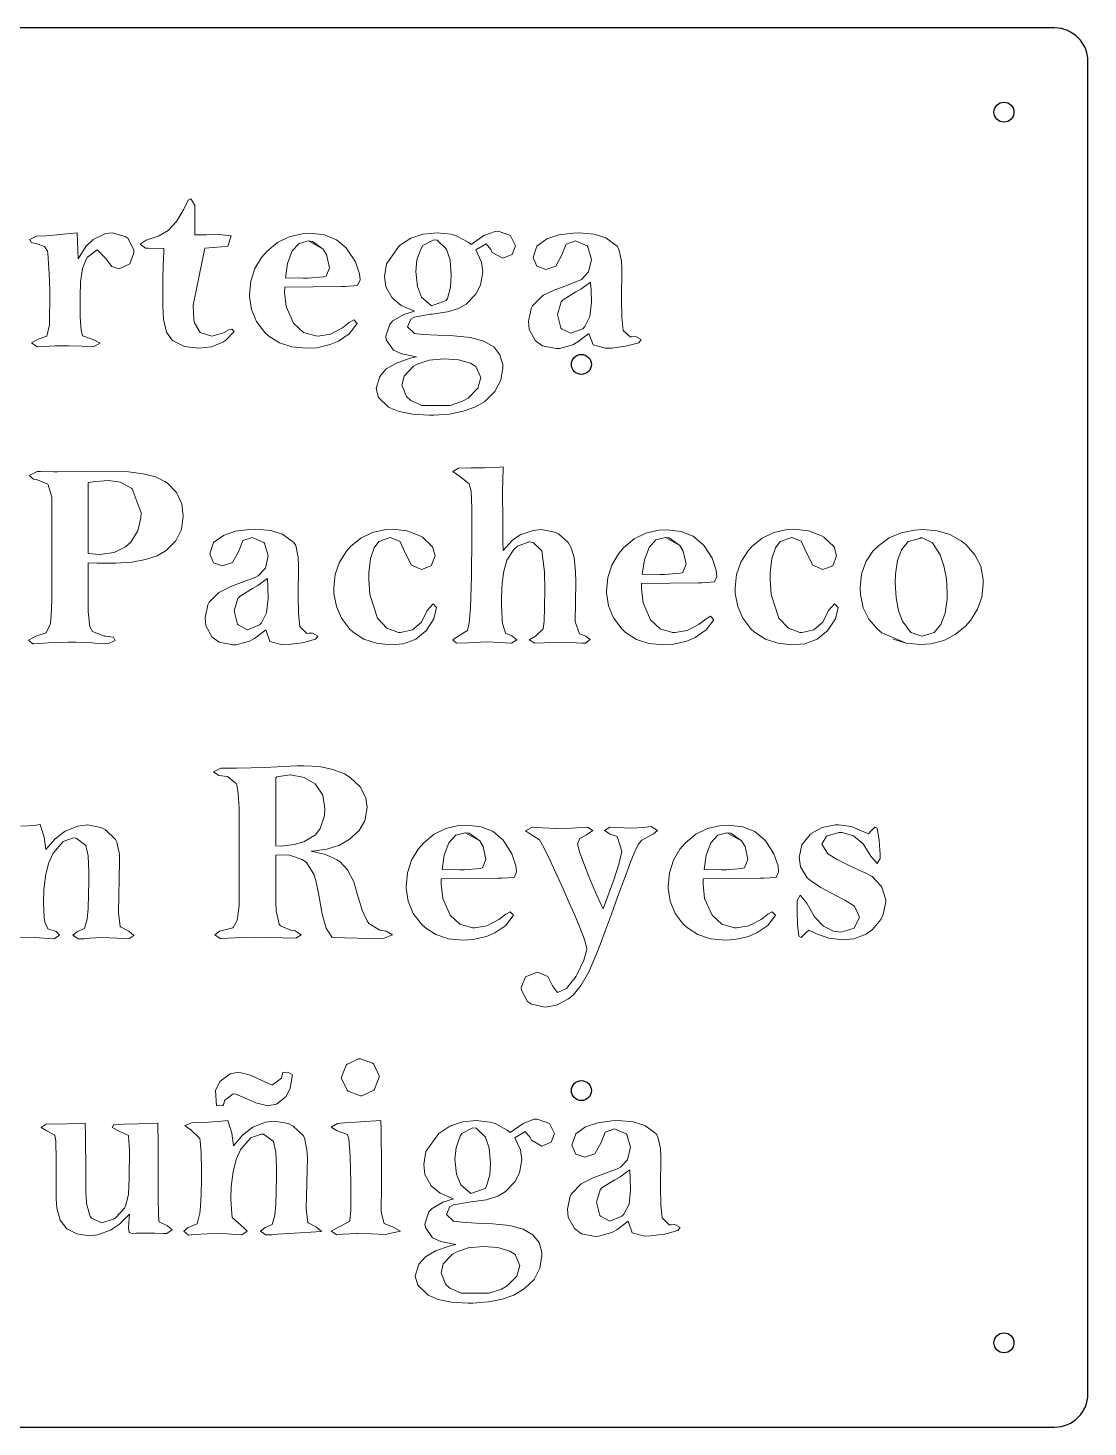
# Model space of a CAD drawing. Header units: millimetres. Extents: x 289 to 9778, y -894 to 6380.
# Drawn here: x 8933.5 to 9092.5, y -237.7 to -27.7 of the extents above; entities that cross this region are included whole.
import ezdxf

# ---------------------------------------------------------------- set-up
doc = ezdxf.new("R2010")
doc.units = ezdxf.units.MM

msp = doc.modelspace()

# ---------------------------------------------------------------- linework, layer by layer
at = {"linetype": 'Continuous', "lineweight": 25}
for p, q in [((9087.51, -27.66), (8791.51, -27.66)), ((9092.51, -232.66), (9092.51, -32.66)), ((8791.51, -237.66), (9087.51, -237.66))]:
    msp.add_line(p, q, dxfattribs=at)
at = {"lineweight": 0}
for points in [[(8964.05, -72.85), (8963.6, -72.99), (8962.8, -73.41), (8961.05, -73.93), (8959.33, -73.35), (8958.47, -71.94), (8958.39, -71.46), (8958.28, -69.27), (8960.02, -60.7), (8962.52, -60.53), (8963.49, -60.42), (8963.99, -58.87), (8962.16, -58.67), (8960.25, -58.7), (8958.5, -58.73), (8958.5, -54.26), (8957.92, -53.32), (8957.53, -53.51), (8956.95, -54.68), (8956.86, -54.84), (8955.78, -56.73), (8954.5, -58.04), (8953.17, -58.84), (8951.23, -59.51), (8950.31, -60.12), (8951.12, -60.7), (8951.56, -60.73), (8953.84, -60.78), (8953.84, -61.25), (8953.78, -63.28), (8953.73, -65.3), (8953.7, -67.36), (8953.7, -69.38), (8953.81, -71.35), (8954.28, -73.3), (8955.14, -74.52), (8955.25, -74.63), (8956.95, -75.46), (8959.11, -75.74), (8961, -75.52), (8962.83, -74.77), (8963.19, -74.54), (8964.41, -73.24)], [(8977.03, -73.91), (8976.67, -73.88), (8974.81, -73.35), (8973.34, -71.99), (8972.21, -69.47), (8971.98, -67.36), (8972.01, -66.55), (8980.5, -66.44), (8981.06, -66.44), (8982.92, -66.3), (8983.3, -65.47), (8983.22, -64.58), (8982.61, -62.78), (8981.39, -60.89), (8981.2, -60.67), (8979.75, -59.45), (8977.98, -58.73), (8975.81, -58.48), (8974.62, -58.56), (8972.65, -59.01), (8970.9, -59.87), (8969.35, -61.14), (8968.52, -62.11), (8967.54, -63.78), (8966.93, -65.64), (8966.74, -67.69), (8966.74, -67.97), (8967.04, -69.94), (8967.79, -71.71), (8969.01, -73.35), (8969.63, -73.91), (8971.21, -74.93), (8973.09, -75.54), (8975.29, -75.74), (8976.81, -75.65), (8978.81, -75.18), (8980.06, -74.68), (8981.69, -73.55), (8982.86, -72.02), (8982.36, -71.46), (8981.69, -71.88), (8980.67, -72.69), (8978.86, -73.6)], [(8994.85, -58.4), (8992.77, -58.59), (8990.91, -59.23), (8989.24, -60.31), (8987.27, -63.06), (8986.97, -64.97), (8987.19, -66.5), (8988.1, -68.19), (8989.46, -69.3), (8991.46, -70.16), (8989.85, -70.66), (8988.24, -71.6), (8987.77, -72.1), (8987.16, -73.93), (8987.22, -74.46), (8988.33, -76.01), (8989.55, -76.57), (8991.79, -77.01), (8990.8, -77.24), (8988.77, -77.96), (8987.24, -78.84), (8986.25, -79.95), (8985.72, -81.76), (8986.08, -83.12), (8987.58, -84.56), (8987.66, -84.62), (8989.16, -85.25), (8991.16, -85.64), (8993.65, -85.78), (8994.35, -85.78), (8996.73, -85.61), (8998.79, -85.2), (9000.53, -84.59), (9001.98, -83.76), (9002.06, -83.67), (9003.53, -82.23), (9004.42, -80.54), (9004.72, -78.65), (9004.7, -78.18), (9004.28, -76.71), (9003.36, -75.54), (9001.89, -74.68), (8999.87, -74.13), (8997.34, -73.88), (8994.85, -73.79), (8992.71, -73.66), (8991.49, -73.52), (8990.41, -72.52), (8990.93, -71.35), (8991.46, -71.08), (8993.82, -70.63), (8994.13, -70.6), (8996.4, -70.27), (8998.09, -69.77), (8999.2, -69.11), (9000.65, -67.61), (9001.37, -66.25), (9001.7, -64.28), (9001.51, -62.81), (9000.67, -60.98), (9002.2, -60.06), (9002.92, -60.92), (9003.14, -61.34), (9004.72, -62.22), (9006.11, -61.64), (9006.61, -60.34), (9005.89, -58.84), (9005.86, -58.81), (9004, -58.17), (9003.56, -58.2), (9001.87, -58.81), (8999.95, -60.17), (8999.51, -59.81), (8997.73, -58.84), (8996.96, -58.62)], [(9023.84, -74.04), (9022.79, -73.05), (9022.59, -71.08), (9022.54, -68.41), (9022.56, -63.83), (9022.54, -62.59), (9022.15, -60.84), (9021.87, -60.39), (9020.18, -59.14), (9018.43, -58.59), (9016.18, -58.42), (9015.21, -58.45), (9013.13, -58.73), (9011.3, -59.31), (9009.83, -60.39), (9009.25, -62.09), (9009.8, -63.42), (9011.19, -63.89), (9012.69, -63.42), (9013.6, -61.7), (9014.21, -60.12), (9015.63, -59.62), (9017.38, -60.37), (9017.49, -60.5), (9018.01, -62.39), (9017.6, -64.28), (9016.54, -65.39), (9016.16, -65.58), (9014.02, -66.41), (9012.41, -67.02), (9010.83, -67.77), (9010.61, -67.91), (9009.19, -69.38), (9008.97, -69.77), (9008.55, -71.71), (9008.69, -72.91), (9009.64, -74.6), (9010.69, -75.38), (9012.72, -75.79), (9013.21, -75.76), (9015.21, -75.21), (9015.99, -74.79), (9017.65, -73.52), (9018.26, -75.24), (9020.1, -75.74), (9021.01, -75.71), (9023.15, -75.43), (9023.15, -75.43), (9025.15, -74.93), (9025.48, -74.43), (9024.67, -73.99), (9024.15, -74.04)], [(8975.48, -65.19), (8974.76, -65.19), (8972.12, -65.17), (8972.43, -63), (8973.12, -61.11), (8974.18, -60.01), (8975.56, -59.62), (8977.75, -60.84), (8978.28, -61.67), (8978.7, -63.64), (8978.2, -64.89), (8977.81, -65.03)], [(8994.37, -59.48), (8994.85, -59.53), (8996.26, -60.87), (8996.82, -62.53), (8996.98, -64.78), (8996.87, -66.58), (8996.4, -68.25), (8996.21, -68.58), (8994.04, -69.36), (8992.54, -68.05), (8991.91, -66.44), (8991.68, -64.22), (8991.82, -62.47), (8992.46, -60.75), (8992.74, -60.31)], [(9017.9, -65.8), (9017.99, -67.08), (9018.01, -68.83), (9017.79, -70.96), (9017.04, -72.46), (9016.71, -72.8), (9014.93, -73.49), (9013.52, -72.8), (9013.44, -72.69), (9012.94, -70.66), (9013.49, -68.77), (9013.8, -68.47), (9015.66, -67.27), (9016.43, -66.86)], [(8995.9, -77.32), (8998.09, -77.49), (8999.87, -77.98), (9000.67, -78.48), (9001.42, -80.12), (9000.98, -81.73), (8999.51, -83.23), (8998.68, -83.7), (8996.82, -84.31), (8992.57, -84.31), (8990.91, -83.56), (8990.27, -82.98), (8989.57, -81.26), (8989.91, -79.9), (8991.32, -78.43), (8991.85, -78.12), (8993.65, -77.51)], [(9008.66, -104.79), (9009.27, -104.87), (9010.55, -106.15), (9010.97, -109.28), (9011.02, -112), (9010.99, -114.61), (9010.91, -116.69), (9010.75, -117.83), (9009.61, -118.94), (9008.69, -119.52), (9009.5, -120.02), (9010.94, -119.96), (9012.55, -119.83), (9014.85, -119.88), (9016.63, -119.99), (9017.15, -120.02), (9017.82, -119.47), (9017.18, -118.94), (9016.21, -118.58), (9015.6, -116.8), (9015.66, -110.75), (9015.63, -109.31), (9015.41, -107.15), (9014.99, -105.68), (9014.52, -104.87), (9013.08, -103.59), (9012.47, -103.32), (9010.47, -102.96), (9009.25, -103.07), (9007.33, -103.73), (9006.19, -104.54), (9004.75, -106.09), (9004.72, -104.7), (9004.7, -102.01), (9004.67, -96.88), (9004.7, -95.74), (9004.75, -93.55), (9004.22, -93.58), (9002.03, -93.66), (8999.98, -93.69), (8998.06, -93.72), (8997.2, -94.24), (8998.2, -94.94), (8999.65, -96.08), (8999.95, -97.19), (9000.06, -99.68), (9000.06, -101.18), (9000.06, -103.68), (9000.06, -105.98), (9000.03, -108.06), (9000.01, -109.95), (8999.98, -111.59), (8999.92, -113.03), (8999.87, -114.69), (8999.67, -116.97), (8999.42, -118.11), (8998.04, -118.94), (8997.23, -119.49), (8997.79, -120.02), (8999.54, -119.96), (9000.31, -119.88), (9002.42, -119.8), (9004.17, -119.88), (9006, -119.99), (9006.83, -119.49), (9006.08, -118.88), (9005.14, -118.49), (9004.67, -117.05), (9004.61, -116.41), (9004.53, -114.3), (9004.53, -113.11), (9004.64, -111), (9004.86, -109.2), (9005.33, -107.53), (9006.36, -105.95), (9006.92, -105.45)], [(8945.54, -95.58), (8947.34, -95.83), (8949.04, -96.77), (8949.09, -96.82), (8950.45, -100.43), (8950.42, -101.21), (8949.95, -103.12), (8948.9, -104.82), (8948.12, -105.56), (8946.4, -106.4), (8944.24, -106.67), (8942.52, -106.56), (8942.52, -95.88), (8943.65, -95.71)], [(8975.34, -118.55), (8974.29, -117.52), (8974.09, -115.55), (8974.04, -112.89), (8974.09, -108.34), (8974.04, -107.09), (8973.65, -105.34), (8973.37, -104.9), (8971.68, -103.65), (8969.93, -103.1), (8967.68, -102.9), (8966.71, -102.93), (8964.63, -103.21), (8962.8, -103.82), (8961.33, -104.9), (8960.75, -106.59), (8961.33, -107.92), (8962.69, -108.37), (8964.19, -107.9), (8965.1, -106.2), (8965.74, -104.59), (8967.13, -104.12), (8968.88, -104.87), (8968.99, -104.98), (8969.54, -106.9), (8969.1, -108.76), (8968.04, -109.87), (8967.66, -110.09), (8965.52, -110.89), (8963.91, -111.5), (8962.33, -112.28), (8962.11, -112.39), (8960.69, -113.86), (8960.47, -114.25), (8960.05, -116.22), (8960.19, -117.38), (8961.13, -119.08), (8962.19, -119.85), (8964.21, -120.27), (8964.71, -120.27), (8966.71, -119.72), (8967.49, -119.3), (8969.15, -117.99), (8969.76, -119.74), (8971.62, -120.24), (8972.51, -120.21), (8974.65, -119.94), (8974.67, -119.94), (8976.64, -119.41), (8976.98, -118.94), (8976.17, -118.49), (8975.65, -118.52)], [(8989.38, -118.41), (8989.08, -118.41), (8987.33, -117.77), (8985.94, -116.25), (8984.75, -112.7), (8984.61, -110.45), (8984.64, -109.42), (8984.89, -107.28), (8985.44, -105.7), (8986.11, -104.76), (8987.83, -104.12), (8989.24, -104.68), (8989.27, -104.7), (8990.1, -106.54), (8991.02, -108.31), (8992.52, -108.95), (8993.99, -108.39), (8994.57, -106.9), (8994.18, -105.54), (8992.65, -104.09), (8992.18, -103.82), (8990.32, -103.12), (8988.24, -102.9), (8987.16, -102.96), (8985.19, -103.37), (8983.44, -104.23), (8981.89, -105.48), (8981.28, -106.17), (8980.2, -107.84), (8979.56, -109.67), (8979.36, -111.7), (8979.39, -112.53), (8979.75, -114.5), (8980.53, -116.27), (8981.72, -117.83), (8982.28, -118.33), (8983.89, -119.38), (8985.77, -120.02), (8987.88, -120.24), (8989.8, -120.08), (8991.66, -119.41), (8993.07, -118.27), (8993.15, -118.19), (8994.37, -116.36), (8994.79, -114.67), (8994.26, -114.08), (8993.38, -115.11), (8992.52, -116.83), (8991.16, -118.02)], [(9030.56, -118.38), (9030.2, -118.38), (9028.34, -117.83), (9026.89, -116.5), (9025.76, -113.97), (9025.51, -111.86), (9025.53, -111.06), (9034.05, -110.95), (9034.61, -110.95), (9036.47, -110.81), (9036.83, -109.98), (9036.74, -109.06), (9036.13, -107.26), (9034.91, -105.4), (9034.75, -105.18), (9033.3, -103.96), (9031.5, -103.23), (9029.36, -102.98), (9028.14, -103.04), (9026.2, -103.48), (9024.45, -104.34), (9022.9, -105.62), (9022.07, -106.59), (9021.07, -108.28), (9020.48, -110.14), (9020.29, -112.2), (9020.29, -112.45), (9020.57, -114.42), (9021.34, -116.22), (9022.56, -117.83), (9023.15, -118.41), (9024.76, -119.44), (9026.62, -120.05), (9028.81, -120.24), (9030.33, -120.13), (9032.33, -119.69), (9033.58, -119.16), (9035.22, -118.02), (9036.38, -116.5), (9035.88, -115.97), (9035.22, -116.36), (9034.19, -117.16), (9032.39, -118.08)], [(9029, -109.7), (9028.31, -109.67), (9025.64, -109.64), (9025.98, -107.48), (9026.67, -105.62), (9027.7, -104.48), (9029.11, -104.12), (9031.3, -105.34), (9031.8, -106.17), (9032.22, -108.12), (9031.72, -109.37), (9031.36, -109.5)], [(9049.62, -118.41), (9049.28, -118.41), (9047.56, -117.77), (9046.15, -116.25), (9044.98, -112.7), (9044.82, -110.45), (9044.85, -109.42), (9045.09, -107.28), (9045.65, -105.7), (9046.32, -104.76), (9048.06, -104.12), (9049.48, -104.68), (9049.48, -104.7), (9050.34, -106.54), (9051.25, -108.31), (9052.75, -108.95), (9054.22, -108.39), (9054.78, -106.9), (9054.42, -105.54), (9052.89, -104.09), (9052.42, -103.82), (9050.56, -103.12), (9048.45, -102.9), (9047.37, -102.96), (9045.4, -103.37), (9043.65, -104.23), (9042.1, -105.48), (9041.49, -106.17), (9040.43, -107.84), (9039.8, -109.67), (9039.57, -111.7), (9039.6, -112.53), (9039.96, -114.5), (9040.74, -116.27), (9041.93, -117.83), (9042.49, -118.33), (9044.12, -119.38), (9045.98, -120.02), (9048.09, -120.24), (9050.01, -120.08), (9051.86, -119.41), (9053.28, -118.27), (9053.36, -118.19), (9054.61, -116.36), (9055.03, -114.67), (9054.47, -114.08), (9053.59, -115.11), (9052.73, -116.83), (9051.37, -118.02)], [(9071.81, -103.71), (9069.87, -103.15), (9067.71, -102.96), (9066.49, -103.04), (9064.49, -103.43), (9062.69, -104.2), (9061.08, -105.37), (9060.24, -106.2), (9059.19, -107.81), (9058.55, -109.64), (9058.33, -111.7), (9058.39, -112.72), (9058.8, -114.69), (9059.63, -116.41), (9060.91, -117.88), (9061.6, -118.44), (9065.21, -119.99), (9067.32, -120.19), (9068.93, -120.08), (9070.87, -119.58), (9072.59, -118.69), (9074.12, -117.44), (9074.87, -116.58), (9075.95, -114.89), (9076.59, -113.08), (9076.81, -111.14), (9076.78, -110.42), (9076.42, -108.45), (9075.56, -106.73), (9074.26, -105.23), (9073.51, -104.62)], [(9067.65, -118.97), (9067.6, -118.97), (9065.93, -118.38), (9064.68, -116.72), (9064.1, -115.16), (9063.71, -113.22), (9063.57, -110.95), (9063.63, -109.64), (9063.93, -107.59), (9064.54, -105.98), (9065.52, -104.76), (9067.62, -104.2), (9069.18, -104.93), (9070.34, -106.73), (9070.9, -108.37), (9071.29, -110.34), (9071.4, -112.47), (9071.37, -113.42), (9071.09, -115.5), (9070.45, -117.19), (9069.46, -118.41)], [(8969.4, -110.28), (8969.49, -111.59), (8969.54, -113.31), (8969.29, -115.47), (8968.54, -116.94), (8968.21, -117.27), (8966.43, -117.99), (8965.02, -117.27), (8964.94, -117.16), (8964.44, -115.14), (8964.99, -113.28), (8965.3, -112.97), (8967.16, -111.78), (8967.96, -111.34)], [(9000.51, -162.72), (9000.15, -162.72), (8998.29, -162.17), (8996.84, -160.81), (8995.71, -158.31), (8995.46, -156.2), (8995.48, -155.4), (9004, -155.29), (9004.56, -155.26), (9006.42, -155.15), (9006.78, -154.31), (9006.69, -153.4), (9006.08, -151.6), (9004.86, -149.74), (9004.7, -149.51), (9003.25, -148.29), (9001.45, -147.57), (8999.31, -147.32), (8998.09, -147.38), (8996.15, -147.82), (8994.4, -148.68), (8992.85, -149.96), (8992.02, -150.93), (8991.02, -152.59), (8990.43, -154.48), (8990.24, -156.53), (8990.24, -156.78), (8990.52, -158.75), (8991.29, -160.56), (8992.52, -162.17), (8993.1, -162.75), (8994.68, -163.75), (8996.57, -164.39), (8998.76, -164.58), (9000.28, -164.47), (9002.28, -164.03), (9003.53, -163.5), (9005.17, -162.36), (9006.33, -160.83), (9005.83, -160.31), (9005.17, -160.7), (9004.14, -161.5), (9002.34, -162.42)], [(8998.95, -154.01), (8998.26, -154.01), (8995.6, -153.98), (8995.93, -151.82), (8996.62, -149.96), (8997.65, -148.82), (8999.06, -148.46), (9001.26, -149.68), (9001.76, -150.51), (9002.17, -152.46), (9001.67, -153.7), (9001.31, -153.84)], [(9027.92, -148.1), (9026.98, -147.54), (9025.89, -147.66), (9023.98, -147.79), (9021.93, -147.68), (9020.79, -147.6), (9019.98, -148.13), (9020.82, -148.68), (9021.87, -149.04), (9022.59, -151.21), (9022.18, -153.01), (9021.37, -155.54), (9019.76, -159.89), (9019.26, -158.84), (9018.4, -156.84), (9017.63, -155.01), (9016.96, -153.32), (9016.29, -151.48), (9015.93, -150.12), (9016.29, -149.32), (9017.27, -148.79), (9018.21, -148.1), (9017.43, -147.6), (9016.57, -147.66), (9015.02, -147.77), (9012.83, -147.82), (9012.74, -147.82), (9010.69, -147.71), (9009.11, -147.6), (9008.11, -148.15), (9008.89, -148.68), (9010.22, -149.54), (9010.69, -150.32), (9011.58, -152.09), (9012.83, -154.81), (9013.82, -156.98), (9014.68, -158.98), (9015.46, -160.72), (9016.13, -162.28), (9016.99, -164.47), (9017.35, -165.83), (9017.35, -166), (9016.9, -167.58), (9015.82, -169.8), (9015.71, -169.99), (9014.27, -171.85), (9012.94, -172.46), (9012.16, -171.43), (9011.49, -170.05), (9009.91, -169.38), (9008.14, -170.1), (9007.47, -171.68), (9007.5, -172.1), (9008.41, -173.79), (9009, -174.18), (9011.05, -174.62), (9012.77, -174.35), (9014.6, -173.4), (9015.27, -172.82), (9016.49, -171.35), (9017.63, -169.33), (9018.1, -168.3), (9018.68, -166.86), (9019.37, -165.14), (9020.15, -163.08), (9021.01, -160.7), (9021.98, -158), (9022.09, -157.73), (9023.12, -154.93), (9023.95, -152.73), (9024.59, -151.18), (9025.03, -150.24), (9025.56, -149.57), (9027.31, -148.6)], [(9039.8, -162.72), (9039.46, -162.72), (9037.6, -162.17), (9036.13, -160.81), (9035, -158.31), (9034.77, -156.2), (9034.8, -155.4), (9043.29, -155.29), (9043.85, -155.26), (9045.71, -155.15), (9046.07, -154.31), (9046.01, -153.4), (9045.4, -151.6), (9044.18, -149.74), (9043.99, -149.51), (9042.54, -148.29), (9040.74, -147.57), (9038.6, -147.32), (9037.41, -147.38), (9035.44, -147.82), (9033.69, -148.68), (9032.14, -149.96), (9031.3, -150.93), (9030.33, -152.59), (9029.72, -154.48), (9029.53, -156.53), (9029.53, -156.78), (9029.83, -158.75), (9030.58, -160.56), (9031.8, -162.17), (9032.41, -162.75), (9034, -163.75), (9035.88, -164.39), (9038.08, -164.58), (9039.6, -164.47), (9041.6, -164.03), (9042.85, -163.5), (9044.48, -162.36), (9045.65, -160.83), (9045.15, -160.31), (9044.48, -160.7), (9043.46, -161.5), (9041.63, -162.42)], [(9038.27, -154.01), (9037.55, -154.01), (9034.91, -153.98), (9035.22, -151.82), (9035.91, -149.96), (9036.97, -148.82), (9038.35, -148.46), (9040.54, -149.68), (9041.07, -150.51), (9041.46, -152.46), (9040.99, -153.7), (9040.6, -153.84)], [(8983.36, -182.39), (8983.14, -182.39), (8981.36, -183.2), (8981.22, -183.34), (8980.53, -185.17), (8980.53, -185.36), (8981.36, -187.11), (8981.5, -187.25), (8983.36, -187.94), (8983.55, -187.94), (8985.36, -187.11), (8985.47, -186.97), (8986.16, -185.17), (8986.16, -184.95), (8985.36, -183.2), (8985.19, -183.06)], [(8965.07, -184.42), (8963.8, -184.64), (8962.27, -185.81), (8961.61, -187.14), (8961.77, -189.47), (8962.74, -189.41), (8962.86, -189.16), (8962.97, -188.66), (8964.27, -187.64), (8964.66, -187.69), (8966.77, -188.58), (8967.68, -189), (8969.49, -189.44), (8970.76, -189.22), (8972.23, -188.03), (8972.84, -186.81), (8973.15, -184.78), (8972.46, -184.42), (8971.71, -184.47), (8971.6, -184.78), (8971.51, -185.31), (8970.18, -186.28), (8970.01, -186.28), (8968.02, -185.42), (8966.88, -184.86)], [(8962.66, -208.61), (8964.71, -208.75), (8965.57, -208.81), (8966.38, -208.25), (8965.82, -207.7), (8964.13, -206.23), (8964.05, -205.67), (8963.94, -203.45), (8963.99, -201.54), (8964.27, -199.35), (8964.71, -197.52), (8965.38, -196.07), (8965.46, -195.91), (8966.91, -194.24), (8968.46, -193.69), (8968.82, -193.71), (8970.29, -194.77), (8970.32, -194.8), (8970.65, -196.38), (8970.76, -198.85), (8970.76, -200.18), (8970.71, -202.2), (8970.65, -204.26), (8970.51, -205.87), (8970.12, -207.28), (8969.07, -207.73), (8968.35, -208.28), (8969.15, -208.81), (8970.1, -208.81), (8970.9, -208.72), (8972.68, -208.61), (8977.53, -208.31), (8976.76, -207.67), (8975.51, -207), (8975.48, -206.95), (8975.23, -204.9), (8975.4, -197.21), (8975.34, -196.07), (8974.95, -194.27), (8974.76, -193.88), (8973.29, -192.49), (8972.54, -192.1), (8970.54, -191.74), (8969.1, -191.88), (8967.21, -192.66), (8965.71, -193.8), (8964.33, -195.43), (8964.08, -193.55), (8963.47, -191.66), (8962.52, -191.77), (8960.55, -191.88), (8958.19, -191.94), (8957.03, -192.38), (8957.83, -192.99), (8957.89, -192.99), (8959.25, -194.35), (8959.33, -194.74), (8959.47, -196.46), (8959.53, -199.21), (8959.53, -200.6), (8959.47, -202.7), (8959.39, -204.54), (8959.28, -205.56), (8958.86, -207.17), (8957.5, -207.73), (8956.86, -208.28), (8957.58, -208.84), (8958.05, -208.81), (8958.44, -208.75), (8960.36, -208.64)], [(8982.8, -208.61), (8982.92, -208.61), (8985, -208.64), (8987.08, -208.75), (8989.38, -208.28), (8988.27, -207.67), (8986.91, -207.12), (8986.47, -205.42), (8986.52, -201.29), (8986.52, -199.29), (8986.52, -196.82), (8986.49, -194.71), (8986.47, -193.02), (8986.44, -191.66), (8980.34, -192.05), (8979.92, -192.1), (8978.95, -192.63), (8979.89, -193.19), (8981.42, -193.74), (8981.64, -194.41), (8981.83, -196.96), (8981.83, -197.1), (8981.89, -199.01), (8981.92, -201.07), (8981.94, -203.2), (8981.92, -205.09), (8981.75, -206.67), (8981.72, -206.81), (8980.09, -207.67), (8978.95, -208.28), (8979.81, -208.81), (8980.7, -208.72), (8980.72, -208.72)], [(9000.73, -191.66), (8998.65, -191.86), (8996.76, -192.49), (8995.12, -193.58), (8993.15, -196.32), (8992.85, -198.24), (8993.04, -199.76), (8993.99, -201.46), (8995.32, -202.57), (8997.32, -203.43), (8995.71, -203.92), (8994.13, -204.87), (8993.63, -205.37), (8993.04, -207.2), (8993.1, -207.73), (8994.18, -209.28), (8995.43, -209.83), (8997.65, -210.25), (8996.68, -210.5), (8994.62, -211.22), (8993.13, -212.11), (8992.1, -213.22), (8991.57, -215.02), (8991.96, -216.36), (8993.46, -217.83), (8993.51, -217.88), (8995.01, -218.52), (8997.01, -218.91), (8999.51, -219.05), (9000.23, -219.05), (9002.59, -218.85), (9004.64, -218.46), (9006.39, -217.85), (9007.83, -216.99), (9007.94, -216.94), (9009.41, -215.5), (9010.27, -213.8), (9010.58, -211.89), (9010.55, -211.44), (9010.16, -209.97), (9009.22, -208.81), (9007.75, -207.95), (9005.75, -207.39), (9003.2, -207.14), (9000.7, -207.06), (8998.56, -206.92), (8997.34, -206.78), (8996.26, -205.78), (8996.79, -204.62), (8997.32, -204.31), (8999.67, -203.9), (8999.98, -203.87), (9002.25, -203.54), (9003.95, -203.01), (9005.08, -202.37), (9006.5, -200.87), (9007.22, -199.51), (9007.55, -197.54), (9007.36, -196.07), (9006.53, -194.24), (9008.08, -193.3), (9008.8, -194.19), (9009.02, -194.6), (9010.58, -195.49), (9011.97, -194.88), (9012.49, -193.6), (9011.74, -192.1), (9011.74, -192.08), (9009.86, -191.44), (9009.44, -191.47), (9007.75, -192.08), (9005.81, -193.44), (9005.39, -193.08), (9003.59, -192.1), (9002.81, -191.88)], [(9000.23, -192.74), (9000.7, -192.8), (9002.14, -194.13), (9002.67, -195.8), (9002.87, -198.04), (9002.75, -199.82), (9002.25, -201.51), (9002.06, -201.84), (8999.9, -202.62), (8998.4, -201.32), (8997.76, -199.71), (8997.54, -197.46), (8997.7, -195.71), (8998.31, -193.99), (8998.59, -193.58)], [(9029.7, -207.31), (9028.64, -206.28), (9028.45, -204.34), (9028.39, -201.68), (9028.45, -197.1), (9028.39, -195.85), (9028, -194.1), (9027.75, -193.66), (9026.03, -192.41), (9024.29, -191.86), (9022.04, -191.66), (9021.07, -191.72), (9018.99, -191.99), (9017.15, -192.58), (9015.68, -193.66), (9015.1, -195.35), (9015.68, -196.68), (9017.04, -197.15), (9018.54, -196.66), (9019.46, -194.96), (9020.1, -193.38), (9021.48, -192.88), (9023.23, -193.63), (9023.34, -193.77), (9023.9, -195.66), (9023.45, -197.54), (9022.4, -198.65), (9022.01, -198.85), (9019.87, -199.68), (9018.26, -200.26), (9016.68, -201.04), (9016.46, -201.18), (9015.05, -202.65), (9014.82, -203.01), (9014.41, -204.98), (9014.55, -206.14), (9015.49, -207.86), (9016.54, -208.64), (9018.57, -209.06), (9019.1, -209.03), (9021.07, -208.48), (9021.84, -208.06), (9023.51, -206.78), (9024.12, -208.5), (9025.98, -209), (9026.87, -208.97), (9029, -208.7), (9029.03, -208.7), (9031, -208.17), (9031.33, -207.7), (9030.53, -207.25), (9030, -207.31)], [(9023.76, -199.04), (9023.84, -200.35), (9023.9, -202.07), (9023.67, -204.23), (9022.9, -205.73), (9022.56, -206.03), (9020.79, -206.75), (9019.37, -206.03), (9019.29, -205.92), (9018.79, -203.9), (9019.35, -202.04), (9019.65, -201.73), (9021.51, -200.54), (9022.32, -200.1)], [(9001.76, -210.58), (9003.95, -210.72), (9005.75, -211.25), (9006.56, -211.75), (9007.28, -213.39), (9006.83, -215), (9005.36, -216.49), (9004.53, -216.97), (9002.67, -217.58), (8998.45, -217.58), (8996.79, -216.8), (8996.12, -216.22), (8995.46, -214.52), (8995.76, -213.16), (8997.18, -211.69), (8997.7, -211.39), (8999.51, -210.78)]]:
    msp.add_lwpolyline(points, close=True, dxfattribs=at)
for points in [[(8944.32, -74.99), (8943.27, -75.54), (8941.55, -75.43), (8939.63, -75.35), (8941.55, -75.43), (8943.27, -75.54), (8944.32, -74.99), (8943.24, -74.43), (8941.66, -73.85), (8941.46, -73.02), (8941.32, -71.05), (8941.3, -68), (8941.35, -65.78), (8941.68, -63.75), (8942.21, -62.39), (8942.43, -62.06), (8943.85, -60.95), (8945.1, -62.22), (8946.04, -63.47), (8947.18, -63.81), (8948.76, -63.08), (8949.37, -61.39), (8949.37, -61), (8948.51, -59.28), (8948.07, -58.95), (8946.1, -58.42), (8945.1, -58.53), (8943.27, -59.39), (8942.18, -60.48), (8941.02, -62.31), (8940.88, -58.42), (8938.33, -58.67), (8936.25, -58.84), (8934.75, -58.9), (8933.75, -59.42), (8933.94, -59.87), (8934.83, -60.06), (8935.94, -60.45), (8936.41, -61.17), (8936.47, -61.45), (8936.63, -63.78), (8936.72, -65.53), (8936.75, -67.39), (8936.69, -72.21), (8936.3, -73.93), (8935, -74.35), (8934.03, -74.93), (8934.86, -75.54), (8935.8, -75.49), (8937.55, -75.38), (8939.63, -75.35)], [(8975.56, -59.62), (8976.15, -59.7), (8977.75, -60.84), (8978.28, -61.67), (8978.7, -63.64), (8978.2, -64.89), (8977.81, -65.03), (8975.48, -65.19)], [(8983.3, -65.47), (8983.22, -64.58), (8982.61, -62.78), (8981.39, -60.89), (8981.2, -60.67), (8979.75, -59.45)], [(9002.2, -60.06), (9002.92, -60.92), (9003.14, -61.34), (9004.72, -62.22), (9006.11, -61.64), (9006.61, -60.34), (9005.89, -58.84)], [(8942.52, -107.92), (8943.85, -107.98), (8945.79, -108.01), (8946.62, -108.01), (8949.04, -107.84), (8951.12, -107.45), (8952.84, -106.87), (8954.23, -106.09), (8954.25, -106.06), (8955.67, -104.62), (8956.5, -102.93), (8956.78, -100.96), (8956.56, -99.1), (8955.75, -97.38), (8954.39, -95.96), (8954.03, -95.71), (8952.59, -95.05), (8950.76, -94.58), (8948.54, -94.27), (8945.9, -94.19), (8937.91, -94.3), (8937.38, -94.3), (8935.36, -94.24), (8934.86, -94.22), (8933.64, -94.85), (8934.33, -95.38), (8934.75, -95.41), (8936.47, -96.13), (8936.52, -96.21), (8937.08, -98.1), (8937.08, -104.18), (8937.08, -105.45), (8937.08, -107.4), (8937.08, -109.5), (8937.08, -111.75), (8937.05, -113.56), (8936.97, -115.8), (8936.86, -117.05), (8936.19, -118.44), (8934.66, -118.97), (8933.58, -119.55), (8934.22, -120.08), (8934.36, -120.08), (8936.52, -119.96), (8937.63, -119.91), (8939.55, -119.83), (8940.6, -119.85), (8943.04, -119.96), (8943.49, -119.99), (8945.43, -120.08), (8946.57, -119.58), (8945.43, -120.08), (8943.49, -119.99), (8943.04, -119.96), (8940.6, -119.85), (8939.55, -119.83)], [(8987.83, -104.12), (8989.24, -104.68), (8989.27, -104.7), (8990.1, -106.54), (8991.02, -108.31), (8992.52, -108.95), (8993.99, -108.39), (8994.57, -106.9), (8994.18, -105.54), (8992.65, -104.09)], [(9029.11, -104.12), (9029.7, -104.18), (9031.3, -105.34), (9031.8, -106.17), (9032.22, -108.12), (9031.72, -109.37), (9031.36, -109.5), (9029, -109.7)], [(9036.83, -109.98), (9036.74, -109.06), (9036.13, -107.26), (9034.91, -105.4), (9034.75, -105.18), (9033.3, -103.96)], [(9048.06, -104.12), (9049.48, -104.68), (9049.48, -104.7), (9050.34, -106.54), (9051.25, -108.31), (9052.75, -108.95), (9054.22, -108.39), (9054.78, -106.9), (9054.42, -105.54), (9052.89, -104.09)], [(9063.3, -119.41), (9065.21, -119.99), (9067.32, -120.19), (9068.93, -120.08), (9070.87, -119.58), (9072.59, -118.69), (9074.12, -117.44), (9074.87, -116.58), (9075.95, -114.89), (9076.59, -113.08), (9076.81, -111.14), (9076.78, -110.42), (9076.42, -108.45), (9075.56, -106.73), (9074.26, -105.23), (9073.51, -104.62), (9071.81, -103.71)], [(9067.26, -104.18), (9067.62, -104.2), (9069.18, -104.93), (9070.34, -106.73), (9070.9, -108.37), (9071.29, -110.34), (9071.4, -112.47), (9071.37, -113.42), (9071.09, -115.5), (9070.45, -117.19), (9069.46, -118.41), (9067.65, -118.97)], [(8946.57, -119.58), (8946.32, -119.1), (8945.18, -118.97), (8944.96, -118.97), (8943.16, -118.24), (8942.77, -117.55), (8942.49, -115.25), (8942.52, -107.92), (8943.85, -107.98), (8945.79, -108.01), (8946.62, -108.01), (8949.04, -107.84)], [(8980.97, -139.61), (8981.83, -140.14), (8983.33, -141.55), (8984.16, -143.22), (8984.36, -144.69), (8984.03, -146.66), (8983.17, -148.1), (8981.69, -149.49), (8980.2, -150.32), (8978.34, -150.9), (8980.2, -150.32), (8981.69, -149.49), (8983.17, -148.1), (8984.03, -146.66), (8984.36, -144.69), (8984.16, -143.22), (8983.33, -141.55), (8981.83, -140.14), (8980.97, -139.61), (8979.23, -138.94), (8977.2, -138.53), (8974.87, -138.39), (8973.93, -138.42), (8971.79, -138.53), (8970.87, -138.55), (8969.01, -138.64), (8966.99, -138.69), (8964.77, -138.75), (8962.41, -138.75), (8961.33, -139.3), (8962.13, -139.86), (8963.44, -140.03), (8964.74, -141.08), (8964.8, -141.27), (8965.02, -142.61), (8965.16, -144.71), (8965.19, -147.63), (8965.19, -154.54), (8965.19, -158.12), (8965.16, -159.42), (8964.88, -161.64), (8964.27, -162.69), (8964.21, -162.72), (8962.24, -163.22), (8961.52, -163.78), (8962.33, -164.33), (8962.41, -164.33), (8964.55, -164.22), (8965.74, -164.16), (8967.68, -164.14), (8973.68, -164.28), (8974.45, -163.78), (8973.68, -164.28), (8967.68, -164.14)], [(8974.87, -149.82), (8973.43, -150.24), (8971.4, -150.46), (8970.65, -150.43), (8970.65, -140.14), (8970.82, -140.08), (8972.82, -139.78), (8972.87, -139.78), (8974.92, -140.14), (8976.56, -141.14), (8976.67, -141.25), (8977.7, -142.83), (8978.03, -144.88), (8977.95, -145.91), (8977.31, -147.82), (8976.62, -148.77)], [(8972.82, -139.78), (8972.87, -139.78), (8974.92, -140.14), (8976.56, -141.14), (8976.67, -141.25), (8977.7, -142.83), (8978.03, -144.88), (8977.95, -145.91), (8977.31, -147.82), (8976.62, -148.77), (8974.87, -149.82), (8973.43, -150.24), (8971.4, -150.46)], [(8949.37, -163.86), (8948.62, -164.36), (8946.85, -164.28), (8945.76, -164.22), (8944.54, -164.16), (8945.76, -164.22), (8946.85, -164.28), (8948.62, -164.36), (8949.37, -163.86), (8948.59, -163.25), (8947.37, -162.58), (8947.32, -162.53), (8947.07, -160.47), (8947.23, -152.79), (8947.21, -151.65), (8946.82, -149.85), (8946.62, -149.46), (8945.13, -148.04), (8944.4, -147.68), (8942.41, -147.29), (8940.96, -147.46), (8939.08, -148.21), (8937.58, -149.38), (8936.16, -150.99), (8935.91, -149.1), (8935.3, -147.24), (8934.39, -147.35), (8932.39, -147.46)], [(8999.06, -148.46), (8999.65, -148.52), (9001.26, -149.68), (9001.76, -150.51), (9002.17, -152.46), (9001.67, -153.7), (9001.31, -153.84), (8998.95, -154.01)], [(9006.78, -154.31), (9006.69, -153.4), (9006.08, -151.6), (9004.86, -149.74), (9004.7, -149.51), (9003.25, -148.29)], [(9038.35, -148.46), (9038.94, -148.52), (9040.54, -149.68), (9041.07, -150.51), (9041.46, -152.46), (9040.99, -153.7), (9040.6, -153.84), (9038.27, -154.01)], [(9046.07, -154.31), (9046.01, -153.4), (9045.4, -151.6), (9044.18, -149.74), (9043.99, -149.51), (9042.54, -148.29)], [(9051.59, -163.53), (9050.62, -163.08), (9051.59, -163.53), (9051.78, -163.64), (9053.61, -164.3), (9055.75, -164.53), (9057.39, -164.36), (9059.25, -163.67), (9060.16, -163), (9061.44, -161.5), (9061.8, -160.75), (9062.19, -158.81), (9062.16, -158.53), (9061.58, -156.62), (9061.49, -156.48), (9060.11, -155.04), (9059.16, -154.54), (9056.97, -153.51), (9054.86, -152.48), (9053.47, -151.62), (9052.56, -150.15), (9053.28, -148.96), (9055.11, -148.4), (9055.61, -148.43), (9057.33, -148.93), (9058.77, -150.12), (9059.91, -151.98), (9060.88, -153.07), (9061.33, -152.32), (9061.33, -151.73), (9061.16, -149.6), (9060.88, -147.79), (9060.52, -147.63), (9059.97, -148.15), (9059.58, -148.6), (9059.11, -148.43), (9059, -148.38), (9057.03, -147.54), (9055.08, -147.27), (9054.61, -147.29), (9052.61, -147.68), (9050.89, -148.63), (9050.81, -148.71), (9049.59, -150.26), (9049.2, -152.18), (9049.4, -153.57), (9050.37, -155.2), (9050.87, -155.65), (9052.45, -156.67), (9054.67, -157.87), (9056.03, -158.56), (9057.5, -159.5), (9058.22, -161.11), (9057.44, -162.78), (9057.41, -162.8), (9055.5, -163.36), (9054.33, -163.22), (9052.81, -162.47), (9054.33, -163.22), (9055.5, -163.36)], [(8932.2, -164.22), (8934.53, -164.16), (8936.55, -164.33), (8937.41, -164.36), (8938.22, -163.83), (8937.69, -163.28), (8936.47, -162.89), (8936, -161.81), (8935.89, -161.25), (8935.8, -159), (8935.86, -157.09), (8936.11, -154.93), (8936.58, -153.09), (8937.22, -151.62), (8937.33, -151.48), (8938.74, -149.79), (8940.3, -149.24), (8940.69, -149.26), (8942.16, -150.35), (8942.16, -150.37), (8942.49, -151.93), (8942.63, -154.4), (8942.6, -155.73), (8942.57, -157.78), (8942.49, -159.81), (8942.38, -161.45), (8941.96, -162.83), (8940.91, -163.28), (8940.19, -163.83), (8940.99, -164.36), (8941.96, -164.36), (8942.74, -164.3), (8944.54, -164.16)], [(8974.45, -163.78), (8973.57, -163.19), (8973.04, -163.14), (8971.35, -162.42), (8971.15, -162.19), (8970.71, -160.17), (8970.71, -160.09), (8970.68, -158.95), (8970.65, -157.2), (8970.65, -154.81), (8970.65, -151.82), (8971.87, -151.76), (8972.7, -151.82), (8974.62, -152.46), (8975.29, -152.93), (8976.37, -154.68), (8976.67, -155.65), (8977.09, -157.53), (8977.51, -160.06), (8977.62, -160.67), (8978.23, -162.78), (8979.11, -164.16), (8986.66, -164.36), (8988.16, -163.8), (8987.24, -163.22), (8986.27, -163.08), (8984.64, -162.06), (8984.36, -161.67), (8983.61, -160.06), (8982.89, -157.62), (8982.36, -155.81), (8981.44, -154.01), (8980.34, -152.82), (8979.89, -152.54), (8978.12, -151.73), (8975.98, -151.23), (8976.2, -151.23), (8978.34, -150.9)], [(8971.87, -151.76), (8972.7, -151.82), (8974.62, -152.46), (8975.29, -152.93), (8976.37, -154.68), (8976.67, -155.65), (8977.09, -157.53), (8977.51, -160.06), (8977.62, -160.67), (8978.23, -162.78), (8979.11, -164.16), (8986.66, -164.36), (8988.16, -163.8), (8987.24, -163.22), (8986.27, -163.08), (8984.64, -162.06), (8984.36, -161.67), (8983.61, -160.06), (8982.89, -157.62), (8982.36, -155.81), (8981.44, -154.01), (8980.34, -152.82), (8979.89, -152.54), (8978.12, -151.73)], [(9052.81, -162.47), (9051.48, -161.06), (9050.34, -159.03), (9049.34, -157.84), (9048.9, -158.64), (9048.9, -160.36), (9048.95, -162.28), (9049.15, -163.97), (9049.48, -164.16), (9050.23, -163.42), (9050.62, -163.08)], [(8953.06, -205.65), (8953.12, -206.73), (8953.14, -206.84), (8954.42, -207.48), (8955.11, -208.06), (8954.31, -208.61), (8953.84, -208.59), (8952.53, -208.56), (8953.84, -208.59), (8954.31, -208.61), (8955.11, -208.06), (8954.42, -207.48), (8953.14, -206.84), (8953.12, -206.73), (8953.06, -205.65), (8953.03, -203.48), (8953.03, -200.29), (8953.03, -200.15), (8953.03, -196.88), (8953.01, -194.46), (8952.98, -192.85), (8952.95, -192.05), (8952.06, -192.1), (8950.04, -192.16), (8947.87, -192.19), (8946.37, -192.27), (8946.1, -192.69), (8947.26, -193.3), (8948.54, -193.88), (8948.57, -193.99), (8948.7, -196.1), (8948.68, -200.37), (8948.57, -202.7), (8948.18, -204.34), (8947.96, -204.79), (8946.62, -206.28), (8946.43, -206.42), (8944.57, -207.03), (8943.02, -206.31), (8942.82, -206.06), (8942.24, -204.12), (8942.24, -203.87), (8942.18, -202.43), (8942.16, -200.32), (8942.16, -197.46), (8942.13, -195.88), (8942.1, -193.77), (8942.05, -192.05), (8941.32, -192.1), (8939.35, -192.16), (8936.22, -192.19), (8935.44, -192.69), (8936.3, -193.19), (8937.49, -193.85), (8937.66, -194.82), (8937.72, -197.46), (8937.72, -203.43), (8937.8, -204.79), (8938.33, -206.62), (8939.33, -207.89), (8940.8, -208.67), (8942.71, -208.95), (8943.93, -208.81), (8945.87, -208.11), (8947.21, -207.23), (8948.7, -205.7), (8948.57, -207.73), (8948.68, -208.45), (8948.57, -207.73), (8948.7, -205.7)], [(9008.08, -193.3), (9008.8, -194.19), (9009.02, -194.6), (9010.58, -195.49), (9011.97, -194.88), (9012.49, -193.6), (9011.74, -192.1)], [(8948.68, -208.45), (8949.12, -208.59), (8949.65, -208.56), (8949.98, -208.56), (8952.53, -208.56)], [(8977.53, -208.31), (8972.68, -208.61)]]:
    msp.add_lwpolyline(points, dxfattribs=at)
at = {"linetype": 'Continuous', "lineweight": 25}
for centre in [(9079.91, -40.3), (9016.51, -78.16), (9016.51, -187.16), (9079.91, -225.02)]:
    msp.add_circle(centre, 1.5, dxfattribs=at)
for centre, start, end in [((9087.51, -32.66), 0, 90), ((9087.51, -232.66), 270, 0)]:
    msp.add_arc(centre, 5, start, end, dxfattribs=at)

doc.saveas('drawing.dxf')
